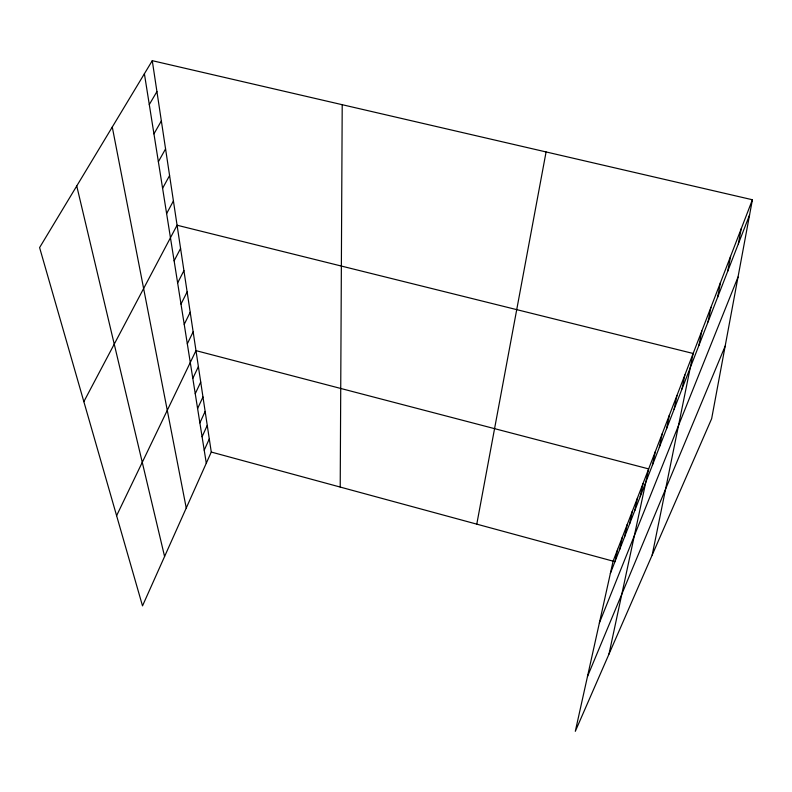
<?xml version="1.0" encoding="UTF-8"?>
<svg xmlns="http://www.w3.org/2000/svg" width="792" height="792" viewBox="0 0 792 792"><rect width="100%" height="100%" fill="white"/><g stroke="black" fill="none" stroke-linecap="round" stroke-linejoin="round"><path stroke-width="1.19" d="M340.213 487.06L342.213 104.702M476.784 524.146L546.084 151.945M752.4 199.752L711.652 418.681L575.309 731.313L613.097 561.162L752.4 199.752L152.272 60.687L39.6 247.589L142.51 605.87L211.276 452.054L152.272 60.687M738.342 243.867L741.193 228.819M727.709 271.25L730.58 256.37M717.621 297.228L720.502 282.506M708.038 321.908L710.929 307.345M698.93 345.371L701.821 330.977M652.192 555.014L693.149 353.48L177.071 225.225L83.853 401.643M681.981 389.011L684.872 374.943M674.091 409.345L676.972 395.436M666.547 428.759L669.418 415.028M659.34 447.332L662.201 433.759M652.43 465.112L655.281 451.707M608.989 654.073L648.658 468.904L195.98 350.638L116.602 515.691M640.203 496.614L643.025 483.506M629.561 524.017L632.353 511.187M634.788 510.563L637.6 497.594M624.512 537.016L627.294 524.324M614.929 561.716L617.671 549.282M619.641 549.579L622.403 537.016M610.365 573.457L749.569 214.949M599.376 622.948L738.015 277.061M587.466 676.556L725.155 346.124M204.217 450.193L209.296 438.936M202.089 436.758L207.256 425.403M199.881 422.878L205.148 411.434M197.604 408.543L202.97 396.99M195.248 393.713L200.722 382.061M192.803 378.368L198.396 366.617M187.318 343.817L193.149 331.848M184.219 324.364L190.199 312.286M181.002 304.088L187.13 291.892M177.636 282.942L183.922 270.626M174.131 260.845L180.576 248.431M166.617 213.593L173.418 200.96M162.598 188.278L169.587 175.547M158.37 161.736L165.568 148.906M153.945 133.868L161.35 120.958M149.292 104.574L156.925 91.585M211.276 452.054L613.097 561.162M76.745 185.971L164.588 556.489M112.276 127.027L186.249 508.038M144.391 73.755L206.286 463.201"/></g></svg>
